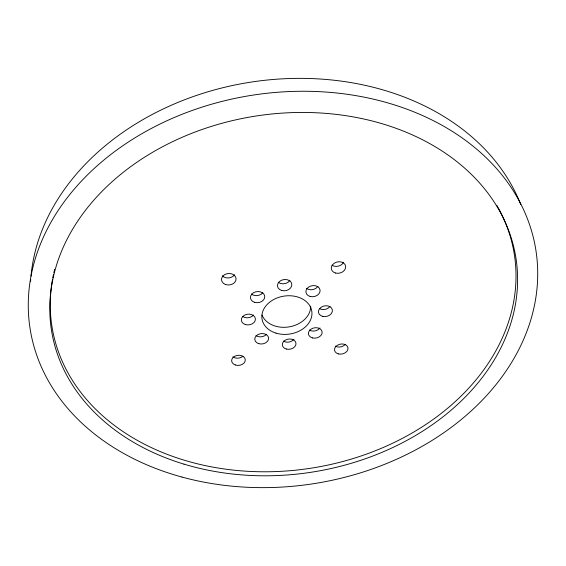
<?xml version="1.0" encoding="UTF-8"?>
<svg xmlns="http://www.w3.org/2000/svg" width="566" height="566" viewBox="0 0 566 566"><rect width="100%" height="100%" fill="white"/><g stroke="black" fill="none" stroke-linecap="round" stroke-linejoin="round"><path stroke-width="0.85" d="M310.692 306.241A24.982 19.138 -8.7 0 1 289.622 326.801A24.982 19.138 -8.7 0 1 262.03 315.092M262.836 292.657A7.125 5.547 -6.9 0 1 251.431 294.051M253.511 315.043A7.011 5.37 -6.2 0 1 242.545 316.387M266.494 334.308A6.891 5.193 -7 0 1 255.981 335.61M293.966 339.232A6.834 5.115 -8.6 0 1 283.354 341.057M319.974 327.947A6.877 5.172 -10.2 0 1 309.333 330.035M329.971 306.489A6.99 5.342 -11.1 0 1 319.429 308.562M317.873 286.453A7.11 5.526 -10.7 0 1 306.567 288.398M289.948 280.297A7.16 5.618 -8.9 0 1 278.302 282.307M234.494 274.8A7.252 5.731 -4.9 0 1 222.325 275.847M343.597 262.207A7.224 5.688 -12.9 0 1 332.079 265.263M345.225 344.482A6.771 5.009 -11.4 0 1 335.228 346.088M242.991 356.163A6.799 5.044 -5.6 0 1 232.852 356.842M496.983 205.6A233.984 179.995 -8.7 0 1 314.257 467.672A233.984 179.995 -8.7 0 1 52.482 279.547M52.794 277.842A233.984 179.995 -8.7 0 1 53.48 274.439M53.855 272.741A233.984 179.995 -8.7 0 1 54.669 269.331M30.606 281.252A251.629 195.56 -8.7 0 1 30.72 279.54M30.996 276.109A251.629 195.56 -8.7 0 1 253.427 81.745A251.629 195.56 -8.7 0 1 520.748 204.574M276.024 333.126A25.187 19.18 -8.7 0 0 311.894 312.057A25.187 19.18 -8.7 0 0 272.791 300.037A25.187 19.18 -8.7 0 0 276.024 333.126M254.594 302.329A7.181 5.561 -6.9 0 0 264.725 296.273A7.181 5.561 -6.9 0 0 253.469 292.764A7.181 5.561 -6.9 0 0 254.594 302.329M245.248 324.502A7.068 5.384 -6.3 0 0 255.4 318.849A7.068 5.384 -6.3 0 0 244.455 315.212A7.068 5.384 -6.3 0 0 245.248 324.502M258.775 343.668A6.948 5.207 -7 0 0 268.588 337.944A6.948 5.207 -7 0 0 257.714 334.718A6.948 5.207 -7 0 0 258.775 343.668M286.354 349.038A6.891 5.129 -8.6 0 0 295.968 343.166A6.891 5.129 -8.6 0 0 285.13 340.244A6.891 5.129 -8.6 0 0 286.354 349.038M312.574 337.937A6.934 5.186 -10.2 0 0 322.118 331.782A6.934 5.186 -10.2 0 0 311.159 329.072A6.934 5.186 -10.2 0 0 312.574 337.937M322.832 316.394A7.047 5.349 -11.1 0 0 332.341 309.835A7.047 5.349 -11.1 0 0 321.092 307.288A7.047 5.349 -11.1 0 0 322.832 316.394M310.21 296.499A7.167 5.54 -10.7 0 0 320.066 289.969A7.167 5.54 -10.7 0 0 308.732 287.019A7.167 5.54 -10.7 0 0 310.21 296.499M281.719 290.492A7.224 5.632 -8.9 0 0 291.787 284.118A7.224 5.632 -8.9 0 0 280.411 280.828A7.224 5.632 -8.9 0 0 281.719 290.492M235.385 364.999A6.849 5.052 -5.6 0 0 245.283 359.743A6.849 5.052 -5.6 0 0 234.706 356.276A6.849 5.052 -5.6 0 0 235.385 364.999M225.537 284.507A7.308 5.752 -5 0 0 236.064 278.642A7.308 5.752 -5 0 0 224.744 274.581A7.308 5.752 -5 0 0 225.537 284.507M335.666 273.06A7.287 5.702 -12.8 0 0 345.642 266.204A7.287 5.702 -12.8 0 0 334.138 263.289A7.287 5.702 -12.8 0 0 335.666 273.06M338.61 353.948A6.827 5.016 -11.4 0 0 347.977 347.835A6.827 5.016 -11.4 0 0 337.202 345.373A6.827 5.016 -11.4 0 0 338.61 353.948M181.99 477.067A255.931 196.643 -8.7 0 0 536.002 250.95A255.931 196.643 -8.7 0 0 130.958 140.326A255.931 196.643 -8.7 0 0 181.99 477.067M183.971 464.134A235.024 180.243 -8.7 0 0 516.8 264.584A235.024 180.243 -8.7 0 0 150.323 153.641A235.024 180.243 -8.7 0 0 183.971 464.134"/></g></svg>
